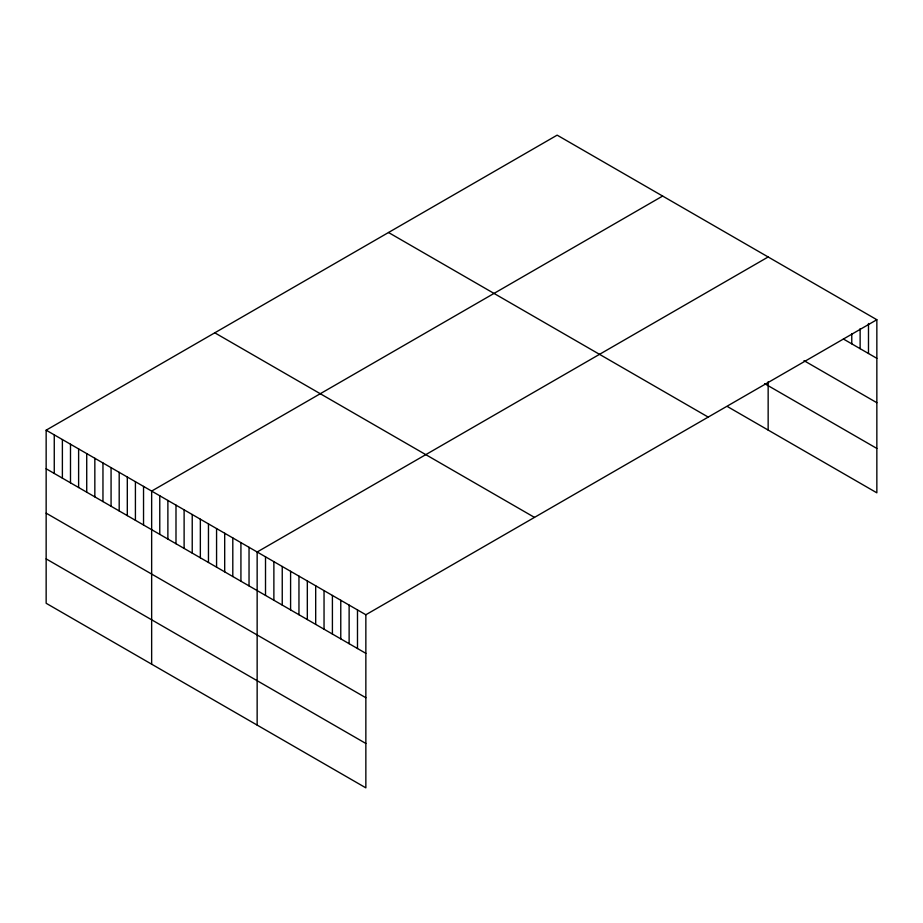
<?xml version="1.0" encoding="UTF-8"?>
<svg xmlns="http://www.w3.org/2000/svg" width="923" height="923" viewBox="0 0 923 923"><rect width="100%" height="100%" fill="white"/><g stroke="black" fill="none" stroke-linecap="round" stroke-linejoin="round"><path stroke-width="1.38" d="M46.15 430.176L365.854 614.753L365.854 787.85L46.15 603.273L46.15 430.176L557.146 135.15L876.85 319.727L876.85 492.824L727.578 406.639M662.645 196.057L151.649 491.082L151.649 664.179M768.155 256.975L257.148 552L257.148 725.097M365.854 614.753L876.85 319.727M843.403 339.018L876.85 358.332M803.991 360.639L876.85 402.716M764.671 383.68L876.85 448.44M388.514 232.504L708.218 417.092M214.782 332.811L534.486 517.399M46.15 468.769L365.854 653.346M46.15 513.153L365.854 697.73M46.15 558.888L365.854 743.465M868.485 323.477L868.485 353.497M860.132 328.657L860.132 348.675M851.767 333.838L851.767 343.841M768.155 381.764L768.155 430.072M357.489 609.918L357.489 648.523M349.125 605.096L349.125 643.689M340.772 600.273L340.772 638.866M332.407 595.439L332.407 634.043M324.042 590.616L324.042 629.209M315.689 585.782L315.689 624.386M307.324 580.959L307.324 619.552M298.96 576.137L298.96 614.73M290.595 571.302L290.595 609.907M282.242 566.48L282.242 605.073M273.877 561.646L273.877 600.25M265.512 556.823L265.512 595.416M249.037 547.304L249.037 585.909M240.926 542.62L240.926 581.225M232.804 537.936L232.804 576.54M224.693 533.252L224.693 571.845M216.57 528.567L216.57 567.16M208.46 523.883L208.46 562.476M200.349 519.199L200.349 557.792M192.226 514.515L192.226 553.108M184.115 509.831L184.115 548.424M175.993 505.135L175.993 543.739M167.882 500.451L167.882 539.055M159.771 495.766L159.771 534.371M143.538 486.398L143.538 524.991M135.416 481.714L135.416 520.307M127.305 477.029L127.305 515.622M119.194 472.345L119.194 510.938M111.072 467.661L111.072 506.254M102.961 462.977L102.961 501.57M94.838 458.281L94.838 496.886M86.727 453.597L86.727 492.201M78.617 448.913L78.617 487.517M70.494 444.228L70.494 482.821M62.383 439.544L62.383 478.137M54.261 434.86L54.261 473.453"/></g></svg>
